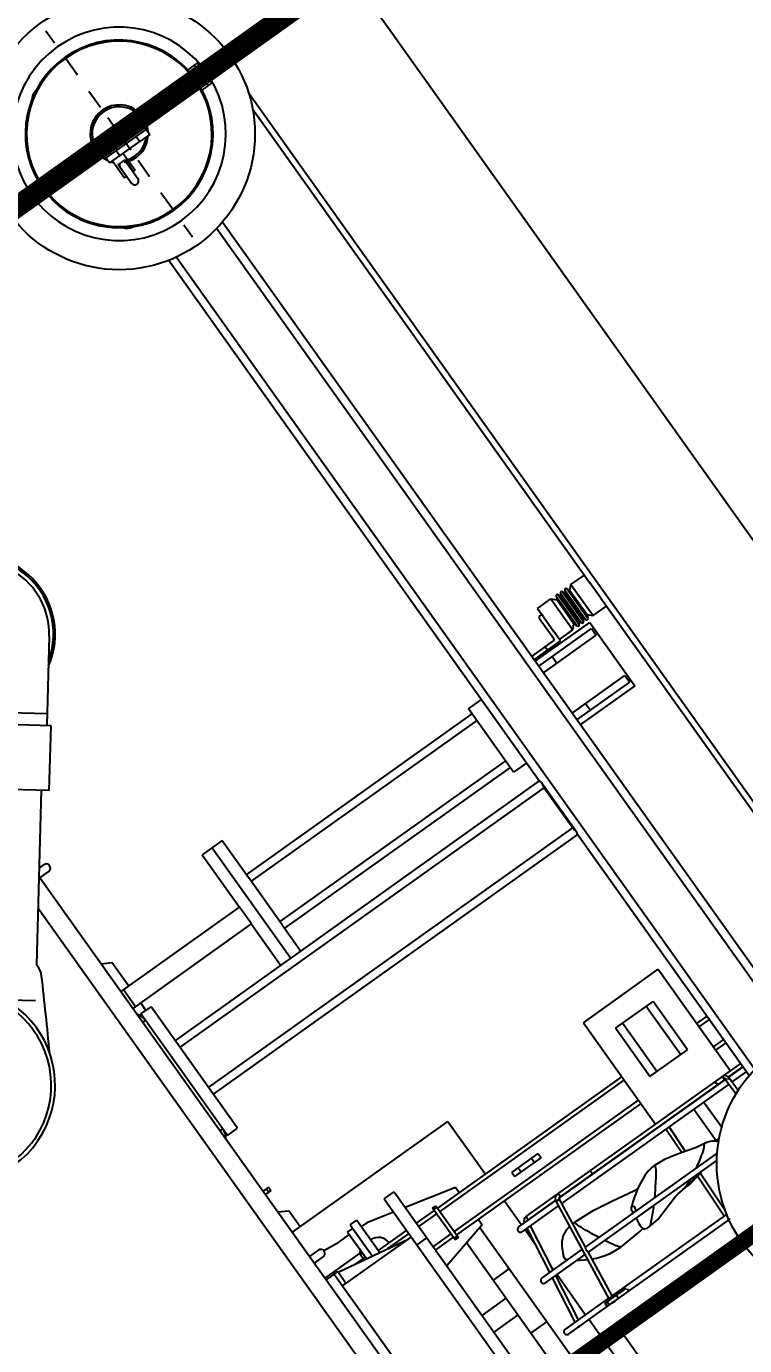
# Model space of a CAD drawing. Header units: feet. Extents: x 2321988 to 2329858, y 6722724 to 6730499.
# Drawn here: x 2326097.56 to 2326101.2, y 6726892.48 to 6726899.15 of the extents above; entities that cross this region are included whole.
import ezdxf

# ---------------------------------------------------------------- set-up
doc = ezdxf.new("R2010")
doc.units = ezdxf.units.FT
doc.header["$MEASUREMENT"] = 0
doc.header["$PDSIZE"] = 5
doc.linetypes.add('Midpoint Site Plan$0$CENTER', pattern=[2, 1.25, -0.25, 0.25, -0.25])
doc.layers.add('BESS Dimensions', color=3, linetype='Continuous')
doc.layers.add('C-BESS-EQUIPMENT', color=255, linetype='Continuous')
doc.styles.add('TG_DIMS', font='arial.ttf')
doc.dimstyles.new('TG-PROPOSED-ANNO', dxfattribs={"dimtxt": 0.1, "dimasz": 0.1, "dimexe": 0.05, "dimexo": 0.05, "dimgap": 0.02, "dimtad": 0, "dimtih": 1, "dimtoh": 1, "dimdsep": 46, "dimtxsty": 'TG_DIMS', "dimcen": 0, "dimclrd": 256, "dimclre": 256, "dimclrt": 256, "dimaunit": 1, "dimadec": 6, "dimazin": 2, "dimtfac": 1, "dimtofl": 0, "dimtmove": 1, "dimatfit": 3, "dimfxl": 1, "dimtolj": 1, "dimtzin": 0, "dimarcsym": 0})

# ---------------------------------------------------------------- blocks, each defined once
blk = doc.blocks.new('Midpoint Site Plan$0$A$Cc1a3344c')
at = {"linetype": 'Midpoint Site Plan$0$CENTER'}
for p, q in [((0, 0), (0, 3083.7)), ((0, 2055.3), (0, 2200.1)), ((0, 2005.3), (0, 2055.3)), ((-50, 2005.3), (-194.8, 2005.3)), ((0, 2005.3), (-50, 2005.3)), ((0, 2005.3), (0, 1955.3)), ((0, 2005.3), (50, 2005.3)), ((50, 2005.3), (194.8, 2005.3)), ((0, 1955.3), (0, 1810.5))]:
    blk.add_line(p, q, dxfattribs=at)
at = {"linetype": 'Continuous'}
for p, q in [((-12.5, 2215.1), (-12.5, 2213.9)), ((-12.5, 2215.1), (12.5, 2215.1)), ((12.5, 2215.1), (12.5, 2213.9)), ((63.2, 2204.5), (1886.8, 2204.5)), ((-10, 2196.4), (-10, 1814.3)), ((-10, 2196.4), (10, 2196.4)), ((-10, 2189.9), (10, 2189.9)), ((10, 2196.4), (10, 1988.8)), ((87.8, 2195), (985.5, 2195)), ((970.7, 2169.6), (970.7, 2195)), ((1014.5, 2195), (985.5, 2195)), ((1014.5, 2195), (1862.2, 2195)), ((1029.3, 2169.6), (1029.3, 2195)), ((-19, 2167.3), (-19, 2148.6)), ((-19, 2167.3), (-10, 2167.3)), ((-19, 2161), (-10, 2161)), ((-12.5, 2168.7), (-12.5, 2167.3)), ((10, 2167.3), (19, 2167.3)), ((10, 2161), (19, 2161)), ((12.5, 2168.7), (12.5, 2167.3)), ((19, 2167.3), (19, 2148.6)), ((970.7, 2169.6), (1029.3, 2169.6)), ((977.5, 2162.8), (970.7, 2169.6)), ((977.5, 2162.8), (971.9, 2160.6)), ((971.9, 2160.6), (1028.1, 2160.6)), ((1022.5, 2162.8), (977.5, 2162.8)), ((1022.5, 2162.8), (1029.3, 2169.6)), ((1022.5, 2162.8), (1028.1, 2160.6)), ((1035, 2056.1), (1035, 2159.5)), ((1035, 2159.5), (1155, 2159.5)), ((1155, 2159.5), (1155, 2056.1)), ((970.7, 2131.5), (977.5, 2138.3)), ((971.9, 2156.9), (1028.1, 2156.9)), ((971.9, 2156.9), (977.5, 2154.7)), ((977.5, 2154.7), (971.9, 2152.4)), ((971.9, 2152.4), (1028.1, 2152.4)), ((971.9, 2148.7), (1028.1, 2148.7)), ((971.9, 2148.7), (977.5, 2146.5)), ((977.5, 2146.5), (971.9, 2144.3)), ((971.9, 2144.3), (1028.1, 2144.3)), ((971.9, 2140.6), (1028.1, 2140.6)), ((971.9, 2140.6), (977.5, 2138.3)), ((1022.5, 2154.7), (977.5, 2154.7)), ((1022.5, 2146.5), (977.5, 2146.5)), ((977.5, 2138.3), (1022.5, 2138.3)), ((1028.1, 2156.9), (1022.5, 2154.7)), ((1022.5, 2154.7), (1028.1, 2152.4)), ((1028.1, 2148.7), (1022.5, 2146.5)), ((1022.5, 2146.5), (1028.1, 2144.3)), ((1028.1, 2140.6), (1022.5, 2138.3)), ((1029.3, 2131.5), (1022.5, 2138.3)), ((1044.2, 2056.1), (1044.2, 2156.1)), ((1044.2, 2156.1), (1056.9, 2156.1)), ((1056.9, 2056.1), (1056.9, 2156.1)), ((1133.1, 2056.1), (1133.1, 2156.1)), ((1133.1, 2156.1), (1145.8, 2156.1)), ((1145.8, 2056.1), (1145.8, 2156.1)), ((970.7, 2106.1), (970.7, 2131.5)), ((970.7, 2131.5), (1029.3, 2131.5)), ((1029.3, 2106.1), (1029.3, 2131.5)), ((970.7, 2106.1), (982, 2106.1)), ((982, 2106.1), (982, 2102.2)), ((986.6, 2106.1), (982, 2106.1)), ((984.4, 2099.8), (1023.3, 2099.8)), ((986.6, 2106.1), (1013.4, 2106.1)), ((1032, 2106.1), (1013.4, 2106.1)), ((1025.7, 2058.5), (1025.7, 2097.4)), ((1032, 2056.1), (1032, 2106.1)), ((-10, 2095.9), (10, 2095.9)), ((-10, 2080.3), (10, 2080.3)), ((1032, 2081.1), (1025.7, 2081.1)), ((1044.2, 2081.5), (1056.9, 2081.5)), ((1133.1, 2081.5), (1145.8, 2081.5)), ((202.4, 2056.1), (1747.6, 2056.1)), ((-13.2, 1967.3), (-13.2, 2043.3)), ((-13.2, 2043.3), (-10, 2043.3)), ((10, 2043.3), (28, 2043.3)), ((13.5, 1988.8), (13.5, 2043.3)), ((18.5, 1967.3), (18.5, 2043.3)), ((28, 2043.3), (28, 2024.3)), ((206, 2043.4), (1744, 2043.4)), ((18.5, 2024.3), (28, 2024.3)), ((28, 1967.3), (28, 2024.3)), ((-3, 1988.8), (-3, 1976.8)), ((-3, 1988.8), (18.5, 1988.8)), ((-3, 1976.8), (18.5, 1976.8)), ((10, 1976.8), (10, 1814.3)), ((13.5, 1967.3), (13.5, 1976.8)), ((28, 1986.3), (18.5, 1986.3)), ((28, 1992.8), (60, 1992.8)), ((38, 1976.3), (38, 1989.3)), ((60, 1989.3), (38, 1989.3)), ((38, 1988.8), (73, 1988.8)), ((38, 1976.8), (73, 1976.8)), ((60, 1976.3), (38, 1976.3)), ((60, 1989.3), (60, 1992.8)), ((60, 1972.8), (60, 1976.3)), ((-13.2, 1967.3), (-10, 1967.3)), ((10, 1967.3), (28, 1967.3)), ((28, 1972.8), (60, 1972.8)), ((202.4, 1954.5), (1190.1, 1954.5)), ((206, 1967.2), (1744, 1967.2)), ((1035, 1929.5), (1035, 1954.5)), ((1155, 1954.5), (1155, 1929.5)), ((1189.2, 1264), (1189.2, 1954.5)), ((1192.8, 1955.4), (1287.2, 1955.4)), ((1201.9, 1264), (1201.9, 1954.3)), ((1201.9, 1954.3), (1278.1, 1954.3)), ((1278.1, 1264), (1278.1, 1954.3)), ((1289.9, 1954.5), (1747.6, 1954.5)), ((1290.8, 1264), (1290.8, 1954.5)), ((1634.6, 1935), (1634.6, 1954.5)), ((1641, 1935), (1641, 1954.5)), ((1679, 1935), (1679, 1954.5)), ((1685.4, 1935), (1685.4, 1954.5)), ((1724.2, 1548.3), (1724.2, 1954.5)), ((1730.2, 1926.3), (1730.2, 1954.5)), ((1730.8, 1954), (1730.2, 1954)), ((1730.8, 1926.3), (1730.8, 1954.5)), ((1739.8, 1926.6), (1739.8, 1954.5)), ((1532.1, 1793), (1532.1, 1935)), ((1532.1, 1935), (1724.2, 1935)), ((-10, 1930.3), (10, 1930.3)), ((-10, 1914.8), (10, 1914.8)), ((1155, 1929.5), (1035, 1929.5)), ((1044.2, 1929.5), (1044.2, 1502.2)), ((1056.9, 1929.5), (1056.9, 1502.2)), ((1133.1, 1929.5), (1133.1, 1502.2)), ((1145.8, 1929.5), (1145.8, 1502.2)), ((1730.2, 1606.7), (1730.2, 1920.3)), ((1730.8, 1605.9), (1730.8, 1920.3)), ((1755.9, 1927.1), (1732.2, 1926.4)), ((1758.9, 1921.1), (1732.4, 1920.4)), ((1739.8, 1604.2), (1739.8, 1920.6)), ((1567.8, 1828.5), (1567.8, 1899.6)), ((1659.2, 1899.6), (1567.8, 1899.6)), ((1659.2, 1828.5), (1659.2, 1899.6)), ((1659.2, 1886.6), (1567.8, 1886.6)), ((1739.8, 1873.5), (1788.1, 1873.5)), ((1739.8, 1854.5), (1799.2, 1854.5)), ((1799.2, 1860.5), (1799.2, 1852.7)), ((1659.2, 1841.5), (1567.8, 1841.5)), ((1792.4, 1838.1), (1791.9, 1833.9)), ((1815.9, 1595), (1815.9, 1845.3)), ((1824.9, 1594), (1824.9, 1837.4)), ((1659.2, 1828.5), (1567.8, 1828.5)), ((1532.1, 1793), (1724.2, 1793)), ((1634.6, 1444), (1634.6, 1793)), ((1641, 1444), (1641, 1793)), ((1679, 1444), (1679, 1793)), ((1685.4, 1444), (1685.4, 1793)), ((1785.3, 1806.2), (1739.8, 1807.5)), ((1783.5, 1800.3), (1739.8, 1801.5)), ((1896.2, 1803.2), (1825.7, 1805.1)), ((1901.1, 1797), (1827.1, 1799.1)), ((1901, 1802.3), (1901, 1583.8)), ((1910, 1569.2), (1910, 1800.6)), ((1940, 1564.5), (1940, 1796.7)), ((1730.8, 1774), (1730.2, 1774)), ((1776.5, 1772.4), (1775, 1754.8)), ((1832.1, 1758.9), (1830.6, 1773.8)), ((1830.6, 1773.8), (1830.6, 1773.8)), ((1830.6, 1768.9), (1830.6, 1768.9)), ((1801.4, 1695.1), (1805.4, 1689.9)), ((1805.4, 1689.9), (1807.2, 1687.7)), ((1847.5, 1693.3), (1847.5, 1693.3)), ((1656, 1569), (1656, 1619)), ((1656, 1619), (1664, 1619)), ((1664, 1569), (1664, 1619)), ((1904, 1569.2), (1904, 1609.6)), ((1656, 1606.5), (1664, 1606.5)), ((1730.2, 1548.3), (1730.2, 1599.6)), ((1730.8, 1529), (1730.8, 1599.8)), ((1902, 1578.6), (1732, 1599.1)), ((1816, 1595), (1732.7, 1605.1)), ((1739.8, 1529), (1739.8, 1598.2)), ((1775, 1603.8), (1775.2, 1599.9)), ((1815.9, 1512.4), (1815.9, 1589)), ((1901.1, 1584.7), (1824.1, 1594)), ((1824.9, 1512.4), (1824.9, 1587.9)), ((1910, 1590.4), (1904, 1590.4)), ((1656, 1581.5), (1664, 1581.5)), ((1656, 1569), (1664, 1569)), ((1901, 1495.7), (1901, 1578.6)), ((1910, 1573.4), (1904, 1573.4)), ((1910, 1572.7), (1904, 1572.7)), ((1910, 1569.2), (1904, 1569.2)), ((1910, 1495.7), (1910, 1569.2)), ((1910.4, 1583.6), (1910.1, 1583.6)), ((1910.5, 1582), (1910.4, 1581.8)), ((1803.1, 1561.3), (1807.6, 1559.3)), ((1815.8, 1560.6), (1815.9, 1560.7)), ((1940, 1564.5), (2155.6, 1564.5)), ((1535, 1240), (1535, 1534.5)), ((1535, 1534.5), (1634.6, 1534.5)), ((1685.4, 1534.5), (1730.8, 1534.5)), ((1815.9, 1533.4), (1739.8, 1544.7)), ((1815.9, 1527.3), (1739.8, 1538.6)), ((1739.8, 1534.5), (1767.2, 1534.5)), ((1808, 1534.5), (1815.9, 1534.5)), ((1824.9, 1534.5), (1901, 1534.5)), ((1901, 1520.7), (1824.9, 1532)), ((1910, 1534.5), (2115, 1534.5)), ((1901, 1514.7), (1824.9, 1526)), ((1910.4, 1519.3), (1910.1, 1519.4)), ((1910.5, 1519.1), (1910.4, 1519.3)), ((980, 1502.2), (980, 1464.2)), ((980, 1502.2), (1050.8, 1502.2)), ((1139.2, 1502.2), (1050.8, 1502.2)), ((1139.2, 1502.2), (1189.2, 1502.2)), ((568.4, 1467.8), (678.6, 1384.8)), ((980, 1483.2), (1189.2, 1483.2)), ((1624.6, 1484.9), (1604.8, 1403.9)), ((1634.6, 1484.9), (1624.6, 1484.9)), ((1685.4, 1484.9), (1695.4, 1484.9)), ((1695.4, 1484.9), (1715.2, 1403.9)), ((1696.7, 1479.5), (1975, 1479.5)), ((1775, 1449.5), (1775, 1479.5)), ((1875, 1449.5), (1875, 1479.5)), ((980, 1464.2), (1079.1, 1464.2)), ((1079.1, 1240), (1079.1, 1464.5)), ((1110.9, 1464.5), (1079.1, 1464.5)), ((1110.9, 1240), (1110.9, 1464.5)), ((1110.9, 1464.2), (1189.2, 1464.2)), ((1704.1, 1449.5), (1975, 1449.5)), ((1809.1, 1403.9), (1809.1, 1449.5)), ((1840.9, 1403.9), (1840.9, 1449.5)), ((1630, 1444), (1690, 1444)), ((1630, 1437.7), (1630, 1444)), ((1690, 1437.7), (1630, 1437.7)), ((1633, 1437.7), (1633, 1444)), ((1634.6, 1403.9), (1634.6, 1437.7)), ((1641, 1403.9), (1641, 1437.7)), ((1679, 1403.9), (1679, 1437.7)), ((1685.4, 1403.9), (1685.4, 1437.7)), ((1687, 1437.7), (1687, 1444)), ((1690, 1437.7), (1690, 1444)), ((664.2, 1395.6), (527.5, 1214.2)), ((682.4, 1389.9), (538, 1198.2)), ((762.3, 1329.7), (682.4, 1389.9)), ((1575, 1403.9), (2075, 1403.9)), ((1575, 1384.9), (1575, 1403.9)), ((1575, 1384.9), (2075, 1384.9)), ((1600.1, 1384.9), (1589.6, 1341.8)), ((1634.6, 1331.8), (1634.6, 1384.9)), ((1641, 1345.3), (1641, 1384.9)), ((1647.2, 1254.9), (1647.2, 1384.9)), ((1662.5, 1384.9), (1662.5, 1403.9)), ((1626.2, 1261.7), (1647.2, 1380.5)), ((762.3, 1329.7), (617.9, 1138)), ((1577.5, 1331.8), (1638.6, 1331.8)), ((1577.5, 1319.1), (1577.5, 1331.8)), ((1589.6, 1341.8), (1589.6, 1331.8)), ((754.8, 1319.8), (969.8, 1157.8)), ((1577.5, 1319.1), (1636.3, 1319.1)), ((1584, 1319.1), (1636.3, 1319.1)), ((1584, 1309.5), (1584, 1319.1)), ((1584, 1309.5), (1634.7, 1309.5)), ((1588.9, 1289.5), (1588.9, 1309.5)), ((1625.9, 1309.5), (1621.9, 1305.5)), ((1621.9, 1240), (1621.9, 1306.5)), ((1621.9, 1305.5), (1633.9, 1305.5)), ((1631.4, 1291.2), (1631.4, 1309.5)), ((1586, 1262.8), (1588.9, 1289.5)), ((1125, 1245), (1125, 1264)), ((1355, 1264), (1125, 1264)), ((1355, 1245), (1355, 1264)), ((1625, 1261.7), (1647.2, 1261.7)), ((1625, 1240), (1625, 1261.7)), ((850.7, 1247.6), (850.7, 1256.6)), ((863.4, 1240), (863.4, 1256.6)), ((1026.3, 1240), (1034.6, 1254.5)), ((1079.1, 1254.5), (1034.6, 1254.5)), ((1110.9, 1244.5), (1079.1, 1244.5)), ((1125, 1254.5), (1110.9, 1254.5)), ((1355, 1245), (1125, 1245)), ((1137.4, 1240), (1137.4, 1245)), ((1342.6, 1240), (1342.6, 1245)), ((1456.8, 1250.1), (1463.2, 1250.1)), ((1456.8, 1250.1), (1456.8, 1240)), ((1456.8, 1246.2), (1463.2, 1246.2)), ((1463.2, 1250.1), (1463.2, 1240)), ((1496.3, 1240), (1504.6, 1254.5)), ((1535, 1254.5), (1504.6, 1254.5)), ((1580.7, 1240), (1580.7, 1256.6)), ((1593.3, 1240), (1593.3, 1256.6)), ((1625, 1254.9), (2025, 1254.9)), ((860.8, 1240), (3139.7, 1240)), ((2522, 1210.2), (900.3, 1210.2)), ((1014.4, 1124.2), (909.1, 984.5))]:
    blk.add_line(p, q, dxfattribs=at)
for points in [[(1803.3, 1856.8), (1802.7, 1856.3), (1800.7, 1854.4), (1798.7, 1852.1), (1796.7, 1849.3), (1795, 1846.1), (1793.5, 1842.4), (1792.4, 1838.1)], [(1791.9, 1833.9), (1790.2, 1823.2), (1786, 1808.4), (1780.8, 1791.1), (1776.5, 1772.4)], [(1830.6, 1773.8), (1830.1, 1781.6), (1829, 1789.9), (1827.6, 1797.1), (1826.2, 1803.3), (1824.9, 1808.1)], [(1830.6, 1768.9), (1829.6, 1778.7), (1826.9, 1793.1), (1824.9, 1805.2)], [(1775, 1754.8), (1775.4, 1749.3), (1776.8, 1741.7), (1779.2, 1733.7), (1782.3, 1725.9), (1785.9, 1718.6), (1789.7, 1712), (1793.6, 1705.9), (1797.5, 1700.3), (1801.4, 1695.1)], [(1847.5, 1693.3), (1845.7, 1710.5), (1839.5, 1731.3), (1833, 1752.6), (1830.6, 1768.9)], [(1789.6, 1712.1), (1789, 1705.8), (1782.5, 1670), (1776.8, 1634.6), (1775, 1603.8)], [(1845.1, 1684.8), (1845.8, 1685.6), (1847.2, 1689.2), (1847.5, 1693.3)], [(1812.6, 1685.4), (1814, 1685.5), (1815.9, 1685.4)], [(1824.9, 1684.4), (1827.3, 1684), (1830.6, 1683.5), (1833.9, 1683.1), (1837.2, 1682.9), (1840.2, 1682.9), (1842.9, 1683.5), (1845.1, 1684.8)], [(1847.5, 1639.3), (1845.1, 1676.4), (1843.9, 1684.1)], [(1836.6, 1592.5), (1839.5, 1598.8), (1843, 1608.5), (1845.6, 1619.1), (1847.1, 1630.1), (1847.5, 1639.3)], [(1730.8, 1605.8), (1730.3, 1606.3), (1730.2, 1606.7)], [(1732.7, 1605.1), (1731.6, 1605.4), (1730.8, 1605.8)], [(1775.7, 1593.8), (1777.4, 1585.5), (1781.3, 1577.3), (1787.7, 1570.3), (1789.8, 1568.6)], [(1790.2, 1568.3), (1791.5, 1567.4), (1794.2, 1565.7), (1796.9, 1564.2), (1799.8, 1562.8), (1803.1, 1561.3)], [(1824.9, 1572.7), (1826.7, 1575.4), (1831.1, 1582.2), (1833.7, 1586.8)], [(1730.8, 1546.9), (1730.5, 1547.3), (1730.2, 1548.3)], [(988, 1154.3), (982.9, 1156.5), (975.8, 1157.8), (969.8, 1157.8)]]:
    blk.add_lwpolyline(points, dxfattribs=at)
for centre in [(0, 2005.3), (1950, 2005.3)]:
    blk.add_circle(centre, 209.5, dxfattribs=at)
for centre, radius, start, end in [((0, 2005.3), 164.6, 93.5039, 266.4961), ((0, 2005.3), 164.6, 273.5039, 86.4961), ((972.7, 2158.7), 2, 111.8839, 248.1161), ((1027.3, 2158.7), 2, 291.8839, 68.1161), ((0, 2005.3), 144.8, 94.0523, 265.9477), ((0, 2005.3), 143, 94.0113, 265.9887), ((0, 2005.3), 144.8, 273.9588, 86.0412), ((0, 2005.3), 143, 274.0113, 85.9887), ((972.7, 2150.6), 2, 111.8839, 248.1161), ((972.7, 2142.4), 2, 111.8839, 248.1161), ((1027.3, 2150.6), 2, 291.8839, 68.1161), ((1027.3, 2142.4), 2, 291.8839, 68.1161), ((984.4, 2102.2), 2.38, 180, 270), ((1023.3, 2097.4), 2.38, 0, 90), ((1028, 2058.5), 2.38, 180, 270), ((0, 2005.3), 44.8, 102.9286, 257.0714), ((0, 2005.3), 41.8, 103.8681, 256.1319), ((0, 2005.3), 44.8, 58.3484, 77.0714), ((0, 2005.3), 41.8, 65.6288, 76.1319), ((0, 2005.3), 44.8, 343.7401, 51.2383), ((0, 2005.3), 41.8, 342.5431, 47.7609), ((0, 2005.3), 41.8, 337.1224, 337.4665), ((0, 2005.3), 44.8, 338.2542, 338.8235), ((73, 1982.8), 6, 270, 90), ((0, 2005.3), 44.8, 282.9286, 301.6516), ((0, 2005.3), 41.8, 283.8681, 294.3712), ((0, 2005.3), 44.8, 308.7617, 313.2823), ((-110, 1941.8), 19, 187.3564, 236.5543), ((110, 1941.8), 19, 303.4457, 352.6436), ((1724.5, 1926.1), 7.17, 304.5594, 306.9212), ((1846.4, 1693.3), 1.06, 359.9993, 1.6097), ((1733.2, 1609.8), 10.8, 256.5048, 261.6753), ((1733.3, 1610), 11, 261.6614, 263.0997), ((1849, 1588.1), 61.7, 352.5871, 353.9478), ((1735.2, 1529), 4.5, 180, 0), ((1820.4, 1512.4), 4.5, 180, 0), ((500, 1377.1), 120, 34.3442, 251.6558), ((500, 1377.1), 122.7, 31.0288, 166.7039), ((500, 1377.1), 113.6, 53, 233), ((1905.5, 1495.7), 4.5, 180, 0), ((1634.6, 1331.8), 20, 90, 180), ((1621.9, 1309.5), 3, 180, 270), ((857, 1256.6), 6.35, 0, 180), ((1587, 1256.6), 6.35, 0, 180), ((1137.4, 1219.6), 25.4, 90, 126.2952), ((1342.6, 1219.6), 25.4, 53.7048, 90), ((-2879.7, -5809.7), 7966, 60.08475, 60.95184), ((1050, 950), 151.4, 171.172, 114.8934), ((1050, 950), 145.4, 166.2426, 119.7422)]:
    blk.add_arc(centre, radius, start, end, dxfattribs=at)
for points, knots in [([(38, 1978.7), (38.2, 1978.5), (38.5, 1978.2), (38.9, 1978), (39.1, 1977.8)], [0, 0, 0, 0, 0.475156, 1, 1, 1, 1]), ([(39.1, 1977.8), (39.3, 1977.8), (39.5, 1977.6), (39.7, 1977.5), (39.9, 1977.5)], [0, 0, 0, 0, 0.492742, 1, 1, 1, 1]), ([(39.9, 1977.5), (40.2, 1977.3), (40.9, 1977.1), (41.7, 1976.9), (42.1, 1976.8)], [0, 0, 0, 0, 0.497156, 1, 1, 1, 1]), ([(41.3, 1987.3), (41.2, 1987.1), (41.2, 1986.9), (41.2, 1986.6), (41.1, 1986.5)], [0, 0, 0, 0, 0.478993, 1, 1, 1, 1]), ([(41.4, 1987.7), (41.4, 1987.7), (41.3, 1987.5), (41.3, 1987.4), (41.3, 1987.3)], [0, 0, 0, 0, 0.484304, 1, 1, 1, 1]), ([(42, 1988.9), (41.9, 1988.7), (41.6, 1988.4), (41.5, 1988), (41.4, 1987.7)], [0, 0, 0, 0, 0.443982, 1, 1, 1, 1]), ([(1192.8, 1955.4), (1192.5, 1955.3), (1191.6, 1954.9), (1190.7, 1954.5), (1190.1, 1954.5)], [0, 0, 0, 0, 0.308788, 1, 1, 1, 1]), ([(1192.8, 1955.4), (1193.4, 1955.2), (1196.4, 1954.5), (1199.5, 1954.3), (1201.9, 1954.3)], [0, 0, 0, 0, 0.216674, 1, 1, 1, 1]), ([(1278.1, 1954.3), (1278.9, 1954.3), (1282, 1954.4), (1285.1, 1954.8), (1287.2, 1955.4)], [0, 0, 0, 0, 0.274858, 1, 1, 1, 1]), ([(1289.9, 1954.5), (1289.8, 1954.5), (1288.8, 1954.7), (1287.9, 1955.1), (1287.2, 1955.4)], [0, 0, 0, 0, 0.188809, 1, 1, 1, 1]), ([(1728.5, 1920.2), (1727.8, 1919.7), (1725.7, 1918.2), (1725.9, 1920.7), (1726.3, 1921.3)], [0, 0, 0, 0, 0.555633, 1, 1, 1, 1]), ([(1730.2, 1922.4), (1730.2, 1922), (1729.8, 1921.2), (1729.1, 1920.6), (1728.8, 1920.3)], [0, 0, 0, 0, 0.436344, 1, 1, 1, 1]), ([(1730.6, 1919.9), (1730.2, 1919.7), (1729.7, 1919.1), (1728.9, 1919.6), (1728.9, 1919.8)], [0, 0, 0, 0, 0.641522, 1, 1, 1, 1]), ([(1731, 1920), (1730.9, 1920), (1730.8, 1920), (1730.6, 1919.9), (1730.6, 1919.9)], [0, 0, 0, 0, 0.504818, 1, 1, 1, 1]), ([(1732.2, 1926.4), (1732, 1926.4), (1731.5, 1926.4), (1731, 1926.4), (1730.7, 1926.4)], [0, 0, 0, 0, 0.512247, 1, 1, 1, 1]), ([(1732.4, 1920.4), (1732.2, 1920.4), (1731.7, 1920.3), (1731.2, 1920.1), (1731, 1920)], [0, 0, 0, 0, 0.493582, 1, 1, 1, 1]), ([(1732.4, 1920.6), (1732.3, 1920.5), (1731.3, 1920.8), (1732.1, 1921.8), (1732.2, 1922.5)], [0, 0, 0, 0, 0.126655, 1, 1, 1, 1]), ([(1731.8, 1923.9), (1731.8, 1924.4), (1731.9, 1925.2), (1732.1, 1925.9), (1732.2, 1926.2)], [0, 0, 0, 0, 0.579335, 1, 1, 1, 1]), ([(1730.2, 1908.1), (1730.2, 1906.9), (1727.4, 1904.6), (1724.2, 1906.8), (1724.2, 1908.1)], [0, 0, 0, 0, 0.477203, 1, 1, 1, 1]), ([(1792.7, 1835.6), (1792.4, 1835.5), (1792, 1834.9), (1791.9, 1834.3), (1791.9, 1833.9)], [0, 0, 0, 0, 0.408501, 1, 1, 1, 1]), ([(1793.9, 1835.4), (1793.7, 1835.5), (1793.3, 1835.7), (1792.8, 1835.6), (1792.7, 1835.6)], [0, 0, 0, 0, 0.56499, 1, 1, 1, 1]), ([(1815.9, 1804.7), (1812, 1811.9), (1805.2, 1821.9), (1798, 1833.6), (1793.9, 1835.4)], [0, 0, 0, 0, 0.642262, 1, 1, 1, 1]), ([(1910.5, 1801.4), (1909.7, 1801.1), (1909.5, 1799.1), (1909.5, 1797.5), (1910, 1796.9)], [0, 0, 0, 0, 0.515776, 1, 1, 1, 1]), ([(1830.5, 1769.9), (1830.4, 1770.9), (1829.1, 1776.6), (1826.8, 1782.1), (1824.9, 1786.5)], [0, 0, 0, 0, 0.175994, 1, 1, 1, 1]), ([(1830.6, 1773.8), (1830.6, 1773.5), (1830.6, 1773), (1830.4, 1772.4), (1830.3, 1772.1)], [0, 0, 0, 0, 0.438402, 1, 1, 1, 1]), ([(1775.2, 1755.3), (1775.1, 1755.2), (1775.1, 1755.1), (1775, 1755), (1775, 1755)], [0, 0, 0, 0, 0.481431, 1, 1, 1, 1]), ([(1775, 1755), (1775, 1755), (1775, 1754.9), (1775, 1754.9), (1775, 1754.8)], [0, 0, 0, 0, 0.483919, 1, 1, 1, 1]), ([(1777.6, 1754.9), (1777.1, 1755.1), (1776.4, 1755.4), (1775.4, 1755.5), (1775.2, 1755.3)], [0, 0, 0, 0, 0.655342, 1, 1, 1, 1]), ([(1815.9, 1726.2), (1808.4, 1732.6), (1796, 1742.5), (1783.2, 1752.5), (1777.6, 1754.9)], [0, 0, 0, 0, 0.618115, 1, 1, 1, 1]), ([(1830.6, 1768.9), (1830.6, 1769.1), (1830.6, 1769.4), (1830.5, 1769.7), (1830.5, 1769.9)], [0, 0, 0, 0, 0.47977, 1, 1, 1, 1]), ([(1847.5, 1693.3), (1847.5, 1694.5), (1845, 1697.5), (1838.1, 1706), (1830.5, 1712.9), (1824.9, 1718.1)], [0, 0, 0, 0, 0.104819, 0.31826, 1, 1, 1, 1]), ([(1806.7, 1690.9), (1806.5, 1690.4), (1806.3, 1689.2), (1806.8, 1688.1), (1807.2, 1687.7)], [0, 0, 0, 0, 0.473844, 1, 1, 1, 1]), ([(1724.2, 1669.5), (1724.2, 1668.4), (1727.3, 1669.8), (1730.2, 1668.5), (1730.2, 1669.5)], [0, 0, 0, 0, 0.53818, 1, 1, 1, 1]), ([(1812.6, 1685.4), (1813.3, 1685.5), (1814.5, 1685.8), (1815.5, 1686.7), (1815.8, 1687.2)], [0, 0, 0, 0, 0.537689, 1, 1, 1, 1]), ([(1847.5, 1639.3), (1847.5, 1638.5), (1844.7, 1636.8), (1838.1, 1631.8), (1830.4, 1627.9), (1824.9, 1625)], [0, 0, 0, 0, 0.089076, 0.297247, 1, 1, 1, 1]), ([(1724.2, 1606.7), (1724.2, 1607.8), (1726.2, 1608.2), (1729, 1609.1), (1728.5, 1607.7), (1728.2, 1607.4)], [0, 0, 0, 0, 0.555715, 0.795293, 1, 1, 1, 1]), ([(1815.9, 1620.3), (1812, 1618.4), (1799.4, 1612.4), (1786.9, 1606.1), (1777.6, 1603.8)], [0, 0, 0, 0, 0.316289, 1, 1, 1, 1]), ([(1910, 1612.6), (1910, 1611.6), (1909, 1609.4), (1906.3, 1609.6), (1905.6, 1610.3)], [0, 0, 0, 0, 0.495024, 1, 1, 1, 1]), ([(1731.8, 1599.8), (1731.8, 1600), (1731.9, 1600.5), (1731.9, 1600.9), (1731.9, 1601.2)], [0, 0, 0, 0, 0.411635, 1, 1, 1, 1]), ([(1731.9, 1600.9), (1732.1, 1602.1), (1733, 1606.4), (1732.5, 1601.7), (1732.6, 1600.5), (1731.9, 1598.7), (1732.1, 1600.2), (1732.2, 1600.6)], [0, 0, 0, 0, 0.356807, 0.558273, 0.841392, 0.866526, 1, 1, 1, 1]), ([(1732.7, 1603.3), (1732.5, 1602.1), (1731.8, 1597.9), (1731.9, 1600.7), (1731.9, 1601.2)], [0, 0, 0, 0, 0.715063, 1, 1, 1, 1]), ([(1775.2, 1603.5), (1775.1, 1603.5), (1775, 1603.6), (1775, 1603.7), (1775, 1603.8)], [0, 0, 0, 0, 0.518518, 1, 1, 1, 1]), ([(1777.6, 1603.8), (1777.1, 1603.6), (1776.3, 1603.5), (1775.4, 1603.4), (1775.2, 1603.5)], [0, 0, 0, 0, 0.649122, 1, 1, 1, 1]), ([(1823.9, 1593.8), (1822.5, 1593.6), (1819.8, 1592.4), (1817.6, 1594.4), (1816.4, 1594.8)], [0, 0, 0, 0, 0.51342, 1, 1, 1, 1]), ([(1902, 1581.2), (1901.8, 1581.7), (1901.4, 1582.5), (1901, 1583.4), (1901, 1583.8)], [0, 0, 0, 0, 0.563404, 1, 1, 1, 1]), ([(1902.8, 1579.2), (1902.8, 1579.5), (1902.5, 1580.2), (1902.2, 1580.8), (1902, 1581.2)], [0, 0, 0, 0, 0.426039, 1, 1, 1, 1]), ([(1902.1, 1578.6), (1902.3, 1578.6), (1902.7, 1578.6), (1902.8, 1579), (1902.8, 1579.2)], [0, 0, 0, 0, 0.490968, 1, 1, 1, 1]), ([(1910.5, 1582), (1910.2, 1580.7), (1909.3, 1576.2), (1909.8, 1581), (1909.7, 1582.2), (1910.4, 1584), (1910.2, 1582.6), (1910.2, 1582.1)], [0, 0, 0, 0, 0.369624, 0.562855, 0.843103, 0.869005, 1, 1, 1, 1]), ([(1910.4, 1581.8), (1910.2, 1580.6), (1909.5, 1576.8), (1909.6, 1580.4), (1910.2, 1584.7), (1910.2, 1583.4)], [0, 0, 0, 0, 0.414866, 0.570644, 1, 1, 1, 1]), ([(1910, 1582.5), (1910, 1582.8), (1909.7, 1583.5), (1910.2, 1583.4), (1910.2, 1583.4)], [0, 0, 0, 0, 0.926838, 1, 1, 1, 1]), ([(1910.2, 1580.1), (1910.2, 1579.9), (1910.1, 1579.4), (1910, 1578.9), (1910, 1578.7)], [0, 0, 0, 0, 0.525046, 1, 1, 1, 1]), ([(1910.5, 1582.9), (1910.5, 1582.7), (1910.4, 1582.3), (1910.4, 1581.8), (1910.4, 1581.6)], [0, 0, 0, 0, 0.411635, 1, 1, 1, 1]), ([(1724.2, 1548.3), (1724.2, 1547.3), (1726.3, 1547.7), (1729, 1546.8), (1728.4, 1547.8), (1728.2, 1547.9)], [0, 0, 0, 0, 0.577911, 0.858667, 1, 1, 1, 1]), ([(1910.5, 1519.4), (1910.1, 1517.6), (1908.6, 1509.3), (1910.7, 1517.8), (1910.2, 1516.9)], [0, 0, 0, 0, 0.646688, 1, 1, 1, 1]), ([(1910.5, 1519.4), (1910.1, 1517.5), (1908.9, 1510.7), (1910.2, 1515.8), (1910.2, 1516.9)], [0, 0, 0, 0, 0.642488, 1, 1, 1, 1]), ([(1910, 1515.4), (1910.1, 1515.7), (1910.1, 1516.2), (1910.2, 1516.7), (1910.2, 1516.9)], [0, 0, 0, 0, 0.607668, 1, 1, 1, 1]), ([(1910.2, 1516.9), (1910.2, 1516.9), (1910.2, 1516.9), (1910.2, 1516.9), (1910.2, 1516.9)], [0, 0, 0, 0, 0.448857, 1, 1, 1, 1])]:
    blk.add_open_spline(points, degree=3, knots=knots, dxfattribs=at)
for points in [[(1730.7, 1926.4), (1728.2, 1926.3), (1724.2, 1924.9), (1724.2, 1922.4)], [(1815.9, 1689.4), (1814.9, 1692.3), (1808.2, 1693.6), (1806.7, 1690.9)], [(1807.2, 1687.7), (1808.4, 1686.1), (1810.7, 1685.2), (1812.6, 1685.4)], [(1730.7, 1599.4), (1727.6, 1600.1), (1724.2, 1603.4), (1724.2, 1606.7)], [(1730.7, 1540), (1727.3, 1541), (1724.2, 1544.8), (1724.2, 1548.3)], [(1815.8, 1560.6), (1814.1, 1558.4), (1810.1, 1558.2), (1807.6, 1559.3)]]:
    blk.add_open_spline(points, degree=3, dxfattribs=at)
blk = doc.blocks.new('*D109')
at = {"layer": 'BESS Dimensions', "lineweight": -2, "transparency": 16777216}
for p, q in [((2326125.1693, 6727002.8662), (2326110.2842, 6727023.7584)), ((2326105.0412, 6727013.8836), (2326040.7778, 6726968.0974)), ((2325956.6732, 6726908.1749), (2326020.9365, 6726953.961)), ((2325960.5127, 6726885.5523), (2325945.6276, 6726906.4444))]:
    blk.add_line(p, q, dxfattribs=at)
at = {"layer": 'BESS Dimensions', "transparency": 16777216}
for points in [[(2326104.0741, 6727015.241), (2326106.0083, 6727012.5262), (2326113.1855, 6727019.6862)], [(2325955.7061, 6726909.5323), (2325957.6403, 6726906.8175), (2325948.5289, 6726902.3723)]]:
    blk.add_solid(points, dxfattribs=at)
at = {"layer": 'Defpoints', "color": 0, "transparency": 16777216}
for p in [(2326128.0706, 6726998.7941), (2325948.5289, 6726902.3723), (2325963.414, 6726881.4801)]:
    blk.add_point(p, dxfattribs=at)
at = {"layer": 'BESS Dimensions', "transparency": 16777216, "insert": (2326030.8572, 6726961.0292), "char_height": 10, "attachment_point": 5, "style": 'TG_DIMS'}
blk.add_mtext("\\A1;202.17'", dxfattribs=at)

msp = doc.modelspace()

# ---------------------------------------------------------------- linework, layer by layer
at = {"layer": 'C-BESS-EQUIPMENT'}
msp.add_lwpolyline([(2325996.5737, 6726826.3218), (2326168.0101, 6726948.4662)], dxfattribs=at)
msp.add_lwpolyline([(2326094.5737, 6726878.3406), (2326077.7461, 6726901.9591), (2326090.777, 6726911.2433), (2326107.6046, 6726887.6248)], close=True, dxfattribs=at)
for points, const_width in [([(2326094.7461, 6726896.2674), (2326106.5206, 6726904.6564)], 0.1083), ([(2326098.4584, 6726891.0569), (2326101.7459, 6726893.3992)], 0.0833)]:
    msp.add_lwpolyline(points, dxfattribs=dict(at, const_width=const_width))

# ---------------------------------------------------------------- block references
at = {"layer": 'C-BESS-EQUIPMENT', "xscale": 0.003280839895013123, "yscale": 0.003280839895013123, "zscale": 0.003280839895013123, "rotation": 305.4689808292026}
msp.add_blockref('Midpoint Site Plan$0$A$Cc1a3344c', (2326092.6753, 6726894.792), dxfattribs=at)

# ---------------------------------------------------------------- dimensions: what is measured, and where the dimension line sits
at = {"layer": 'BESS Dimensions'}
dim = msp.add_aligned_dim(p1=(2326128.0706, 6726998.7941), p2=(2325963.414, 6726881.4801), distance=-25.6525, dimstyle='TG-PROPOSED-ANNO', override={"dimscale": 50, "dimpost": "'"}, dxfattribs=at)
dim.commit()
dim.dimension.update_dxf_attribs({"geometry": '*D109', "text_midpoint": (2326030.8572, 6726961.0292)})

doc.saveas('drawing.dxf')
